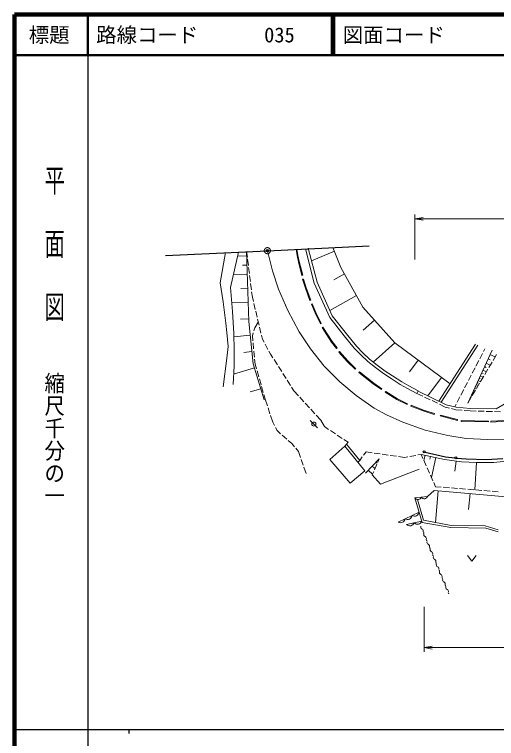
# Model space of a CAD drawing. Units: millimetres, scale not verified. Extents: x 40000 to 680000, y 20000 to 380000.
# Drawn here: x 40000 to 158038, y 202759 to 380000 of the extents above; entities that cross this region are included whole.
import ezdxf
from ezdxf.enums import TextEntityAlignment as Align

# ---------------------------------------------------------------- set-up
doc = ezdxf.new("R2010")
doc.units = ezdxf.units.MM
doc.header["$LTSCALE"] = 1000
doc.header["$PDMODE"] = 32
doc.header["$PDSIZE"] = 500
doc.linetypes.add('CHAIN', pattern=[18.5, 12, -1.5, 3.5, -1.5])
for name, color, linetype, lineweight in [('M-BMK', 2, 'CHAIN', 13), ('M-BMK-OTRS', 5, 'Continuous', 25), ('M-STR-HTXT', 7, 'Continuous', 13), ('M-STR-STRC', 7, 'Continuous', 25), ('M-TTL', 2, 'Continuous', 140), ('M-TTL-BAND', 7, 'Continuous', 25), ('M-TTL-LINE', 7, 'Continuous', 50), ('M-WORK', 1, 'Continuous', 13)]:
    doc.layers.add(name, color=color, linetype=linetype, lineweight=lineweight)
doc.layers.add('M-OTRS', color=6, linetype='Continuous')
doc.layers.add('M-TTL-TXT', color=7, linetype='Continuous')
doc.styles.add('@ＭＳ ゴシック', font='')
doc.styles.add('ＭＳ ゴシック', font='')
doc.styles.get('@ＭＳ ゴシック').set_extended_font_data('@MS Gothic')
doc.styles.get('ＭＳ ゴシック').set_extended_font_data('MS Gothic')

# ---------------------------------------------------------------- blocks, each defined once
blk = doc.blocks.new('open_arrow')
at = {"color": 0, "linetype": 'Continuous', "lineweight": -2}
blk.add_lwpolyline([(7.5, 1.25), (0, 0), (7.5, -1.25)], dxfattribs=at)

msp = doc.modelspace()

# ---------------------------------------------------------------- linework, layer by layer
at = {"layer": 'M-BMK'}
for p, q in [((103217, 317231), (101919, 322182)), ((104682, 312755), (103217, 317231)), ((106947, 307507), (104682, 312755)), ((109744, 302312), (106947, 307507)), ((112488, 298156), (109744, 302312)), ((115845, 293920), (112488, 298156)), ((119681, 290057), (115845, 293920)), ((123677, 286727), (119681, 290057)), ((128099, 283637), (123677, 286727)), ((131136, 282012), (128099, 283637)), ((135106, 280174), (131136, 282012)), ((140540, 278255), (135106, 280174)), ((146108, 276897), (140540, 278255)), ((150611, 276231), (146108, 276897)), ((155912, 275964), (150611, 276231)), ((160414, 276018), (155912, 275964))]:
    msp.add_line(p, q, dxfattribs=at)
msp.add_circle((101919, 322182), 750, dxfattribs=at)
at = {"layer": 'M-BMK-OTRS'}
for p, q in [((101919, 322182), (126891, 323370)), ((76948, 320994), (101919, 322182))]:
    msp.add_line(p, q, dxfattribs=at)
at = {"layer": 'M-OTRS'}
msp.add_point((101919, 322182), dxfattribs=at)
at = {"layer": 'M-STR-HTXT'}
for p, q in [((138075, 320000), (138075, 331000)), ((138075, 330000), (203863, 330000)), ((140310, 235000), (140310, 224000)), ((140310, 225000), (192479, 225000))]:
    msp.add_line(p, q, dxfattribs=at)
at = {"layer": 'M-STR-STRC'}
for p, q in [((140553, 272887), (145545, 271706)), ((145545, 271706), (147813, 271472)), ((148311, 271420), (150580, 271186)), ((150580, 271186), (155575, 271066)), ((155575, 271066), (159571, 271346))]:
    msp.add_line(p, q, dxfattribs=at)
for centre in [(140310, 272944), (148062, 271446)]:
    msp.add_circle(centre, 250, dxfattribs=at)
at = {"layer": 'M-TTL'}
for p, q in [((40000, 380000), (40000, 20000)), ((680000, 380000), (40000, 380000))]:
    msp.add_line(p, q, dxfattribs=at)
at = {"layer": 'M-TTL-BAND'}
for p, q in [((58000, 370000), (58000, 20000)), ((40000, 205000), (579000, 205000)), ((68000, 205000), (68000, 204000))]:
    msp.add_line(p, q, dxfattribs=at)
at = {"layer": 'M-TTL-LINE'}
for p, q in [((58000, 380000), (58000, 370000)), ((117750, 380000), (117750, 370000)), ((118250, 380000), (118250, 370000)), ((40000, 370000), (680000, 370000))]:
    msp.add_line(p, q, dxfattribs=at)
at = {"layer": 'M-WORK'}
for p, q in [((111239, 322625), (113416, 314207)), ((111916, 322801), (114079, 314442)), ((117943, 322944), (119944, 318085)), ((91690, 321695), (90357, 314276)), ((92895, 313187), (94831, 321845)), ((96883, 320941), (94613, 320872)), ((97375, 304806), (96852, 321941)), ((96852, 321941), (97023, 320573)), ((109218, 320978), (108946, 322516)), ((109415, 321015), (109143, 322551)), ((109520, 319451), (109218, 320978)), ((109715, 319496), (109415, 321015)), ((118324, 322020), (112716, 319710)), ((97085, 320076), (97271, 318588)), ((110390, 316130), (109520, 319451)), ((110584, 316180), (109715, 319496)), ((96952, 318672), (95817, 318637)), ((97333, 318092), (97519, 316603)), ((119944, 318085), (125339, 308374)), ((97021, 316402), (93590, 316298)), ((97581, 316107), (97767, 314619)), ((110390, 316130), (110584, 316180)), ((110584, 316180), (110390, 316130)), ((120823, 316503), (118172, 315030)), ((90357, 314276), (91103, 309667)), ((97829, 314123), (98015, 312634)), ((110559, 315179), (110749, 315242)), ((110559, 315179), (111270, 313030)), ((110749, 315242), (111459, 313095)), ((113416, 314207), (117230, 305842)), ((114079, 314442), (117833, 306208)), ((93374, 307326), (92895, 313187)), ((97126, 312972), (95411, 312919)), ((98077, 312138), (98248, 310770)), ((111270, 313030), (112353, 309976)), ((111459, 313095), (112541, 310042)), ((98248, 310770), (98489, 309764)), ((123768, 311201), (117216, 307561)), ((91103, 309667), (91743, 304432)), ((97231, 309541), (93203, 309418)), ((98606, 309278), (98957, 307819)), ((112353, 309976), (112541, 310042)), ((112708, 309105), (112892, 309184)), ((112708, 309105), (113632, 306956)), ((112892, 309184), (113814, 307039)), ((93694, 301918), (93374, 307326)), ((99074, 307333), (99425, 305875)), ((113632, 306956), (114928, 304275)), ((113814, 307039), (115108, 304362)), ((125339, 308374), (133171, 299583)), ((97353, 305514), (95340, 305452)), ((99541, 305389), (99892, 303930)), ((117230, 305842), (120729, 301366)), ((117833, 306208), (121277, 301802)), ((128173, 305192), (125375, 302699)), ((91743, 304432), (92022, 302114)), ((98481, 294456), (97375, 304806)), ((98627, 302546), (98858, 303280)), ((98858, 303280), (99703, 304716)), ((100009, 303444), (100360, 301986)), ((115108, 304362), (114928, 304275)), ((115372, 303369), (115541, 303476)), ((115372, 303369), (117628, 299817)), ((115541, 303476), (117792, 299931)), ((92022, 302114), (92289, 298731)), ((93756, 297864), (93694, 301918)), ((97728, 301504), (93707, 301074)), ((98246, 301335), (98477, 302069)), ((98366, 300104), (98246, 301335)), ((100477, 301499), (100718, 300493)), ((120729, 301366), (123207, 298303)), ((121277, 301802), (123730, 298769)), ((98561, 298114), (98415, 299606)), ((100718, 300493), (101116, 299771)), ((117628, 299817), (118835, 298236)), ((117792, 299931), (118994, 298357)), ((133160, 299596), (127871, 294884)), ((133171, 299583), (146659, 289609)), ((92289, 298731), (91996, 295907)), ((93765, 293992), (93756, 297864)), ((101356, 299332), (102079, 298018)), ((118994, 298357), (118835, 298236)), ((123207, 298303), (124805, 296678)), ((123730, 298769), (125294, 297179)), ((143908, 285331), (152908, 299330)), ((144453, 285068), (153452, 299067)), ((156955, 297863), (150987, 284863)), ((155207, 298186), (154847, 297493)), ((98157, 297483), (96147, 297268)), ((98756, 296123), (98610, 297616)), ((102319, 297580), (102717, 296857)), ((102717, 296857), (103294, 295948)), ((119439, 297348), (119589, 297481)), ((119439, 297348), (121500, 295039)), ((119589, 297481), (121644, 295177)), ((124805, 296678), (126510, 295079)), ((125294, 297179), (126970, 295608)), ((154616, 297049), (153924, 295718)), ((156435, 296732), (157692, 296155)), ((157191, 295311), (158034, 296731)), ((91996, 295907), (91117, 288874)), ((101118, 285638), (98481, 294456)), ((98925, 294395), (98805, 295626)), ((99265, 293219), (98925, 294395)), ((103562, 295526), (104367, 294260)), ((121500, 295039), (123453, 293139)), ((121644, 295177), (123593, 293282)), ((126510, 295079), (128402, 293561)), ((126970, 295608), (128823, 294120)), ((138852, 295382), (136747, 292535)), ((153694, 295275), (153002, 293944)), ((155484, 294658), (156520, 294182)), ((155959, 295695), (156478, 295457)), ((156170, 293591), (156935, 294881)), ((93525, 289436), (93765, 293992)), ((98767, 293498), (93659, 291970)), ((99821, 291298), (99404, 292739)), ((104635, 293838), (105440, 292572)), ((123593, 293282), (123453, 293139)), ((124359, 292393), (124484, 292549)), ((124484, 292549), (127959, 289765)), ((128402, 293561), (130400, 292149)), ((128823, 294120), (130798, 292724)), ((130798, 292724), (132599, 291506)), ((152771, 293500), (152080, 292169)), ((154698, 292947), (155554, 292554)), ((155091, 293803), (155519, 293606)), ((155148, 291872), (155914, 293162)), ((100377, 289376), (99960, 290817)), ((105708, 292150), (106512, 290884)), ((124359, 292393), (127840, 289604)), ((130400, 292149), (132211, 290923)), ((132211, 290923), (134449, 289458)), ((132599, 291506), (134812, 290057)), ((144547, 291171), (141228, 286682)), ((151849, 291725), (151157, 290394)), ((153782, 290952), (154073, 290818)), ((154050, 291534), (154756, 291210)), ((154127, 290152), (154893, 291442)), ((154374, 292241), (154727, 292079)), ((106781, 290462), (107585, 289196)), ((127840, 289604), (129865, 288219)), ((127959, 289765), (129978, 288384)), ((134449, 289458), (136261, 288446)), ((134812, 290057), (136594, 289061)), ((136594, 289061), (138876, 287867)), ((150927, 289951), (150235, 288620)), ((152864, 288952), (153057, 288864)), ((153073, 289407), (153554, 289186)), ((153106, 288432), (153872, 289722)), ((153294, 289888), (153534, 289777)), ((153515, 290369), (154097, 290101)), ((100295, 288390), (97741, 287626)), ((100932, 287455), (100516, 288896)), ((107853, 288774), (108431, 287866)), ((108431, 287866), (109521, 286674)), ((129865, 288219), (129978, 288384)), ((130788, 287544), (130895, 287713)), ((130788, 287544), (133665, 285733)), ((130895, 287713), (133762, 285908)), ((136261, 288446), (138552, 287247)), ((138876, 287867), (138552, 287247)), ((138552, 287247), (139991, 286553)), ((138813, 287787), (145690, 284472)), ((150004, 288176), (149313, 286845)), ((152030, 287135), (152126, 287091)), ((152085, 286713), (152851, 288002)), ((152239, 287589), (152527, 287457)), ((152447, 288044), (152591, 287977)), ((152656, 288498), (153041, 288321)), ((101412, 285799), (101071, 286975)), ((101946, 284169), (101412, 285799)), ((109858, 286305), (110871, 285198)), ((133665, 285733), (136187, 284543)), ((133762, 285908), (136273, 284723)), ((140441, 286336), (141792, 285685)), ((142243, 285468), (143594, 284816)), ((149082, 286401), (148390, 285070)), ((150987, 284863), (151830, 286283)), ((151404, 285771), (151500, 285727)), ((151613, 286226), (151661, 286204)), ((151821, 286680), (152014, 286592)), ((102569, 282269), (102101, 283694)), ((111208, 284829), (112221, 283722)), ((136273, 284723), (136187, 284543)), ((137076, 284152), (137150, 284337)), ((137076, 284152), (140077, 282944)), ((137150, 284337), (140144, 283133)), ((144044, 284599), (145483, 283905)), ((145483, 283905), (146546, 283634)), ((145690, 284472), (148194, 283833)), ((148160, 284627), (147800, 283934)), ((148194, 283833), (151613, 283546)), ((157986, 283457), (160481, 284911)), ((112558, 283353), (113570, 282247)), ((113908, 281878), (114998, 280686)), ((140077, 282944), (142759, 282109)), ((140144, 283133), (142818, 282300)), ((142759, 282109), (142818, 282300)), ((144269, 281736), (144320, 281930)), ((144320, 281930), (148493, 280829)), ((147031, 283511), (148094, 283239)), ((148094, 283239), (149590, 283114)), ((150088, 283072), (151584, 282946)), ((151584, 282946), (153037, 282911)), ((151613, 283546), (157986, 283457)), ((153537, 282899), (155037, 282864)), ((155537, 282852), (157036, 282816)), ((157536, 282804), (158990, 282769)), ((103259, 280164), (102724, 281794)), ((103683, 279364), (103259, 280164)), ((112400, 280632), (113304, 279735)), ((114998, 280686), (115904, 279114)), ((144269, 281736), (148442, 280635)), ((148442, 280635), (148493, 280829)), ((149384, 280387), (149388, 280587)), ((149384, 280387), (156055, 280247)), ((149388, 280587), (156059, 280447)), ((156055, 280247), (156059, 280447)), ((156627, 280426), (161837, 280710)), ((156638, 280226), (156627, 280426)), ((156638, 280226), (161848, 280510)), ((104342, 278122), (103917, 278922)), ((113304, 279735), (114212, 278838)), ((115904, 279114), (116930, 278436)), ((105178, 277374), (104342, 278122)), ((106668, 276041), (105550, 277041)), ((117347, 278161), (118599, 277334)), ((119016, 277058), (120268, 276232)), ((107876, 274960), (107041, 275708)), ((108530, 274200), (107876, 274960)), ((120685, 275956), (121711, 275278)), ((120884, 274302), (121711, 275278)), ((124557, 270853), (121299, 274791)), ((109510, 273060), (108856, 273821)), ((110042, 271524), (109510, 273060)), ((117213, 271034), (120884, 274302)), ((120884, 274302), (125810, 268296)), ((124557, 270853), (125178, 271686)), ((125477, 272087), (126098, 272919)), ((125982, 267682), (129312, 271199)), ((126098, 272919), (127571, 272706)), ((128066, 272634), (129550, 272419)), ((129312, 271199), (128961, 270399)), ((130045, 272347), (131529, 272132)), ((132024, 272060), (133509, 271845)), ((134004, 271774), (135476, 271560)), ((135476, 271560), (136303, 271713)), ((136795, 271804), (138270, 272076)), ((138762, 272167), (139589, 272320)), ((139589, 272320), (140024, 271337)), ((139589, 272320), (145322, 271036)), ((140564, 272101), (140269, 270783)), ((141883, 271806), (141735, 271147)), ((143201, 271511), (142108, 266631)), ((110697, 269634), (110206, 271051)), ((122213, 265232), (117213, 271034)), ((124085, 270399), (124557, 270853)), ((127619, 269411), (128120, 268936)), ((128760, 269941), (128158, 268567)), ((128569, 270414), (128851, 270147)), ((128913, 270777), (129054, 270644)), ((140227, 270879), (140834, 269508)), ((145322, 271036), (149425, 270530)), ((148128, 270690), (147822, 268208)), ((149425, 270530), (153181, 270290)), ((153111, 270294), (152687, 263644)), ((153181, 270290), (157390, 270343)), ((157390, 270343), (161973, 270849)), ((111393, 267625), (110861, 269162)), ((125810, 268296), (122213, 265232)), ((126669, 268408), (127672, 267458)), ((127957, 268109), (127607, 267309)), ((129605, 265018), (139116, 268668)), ((141037, 269051), (141644, 267679)), ((127607, 267309), (129605, 265018)), ((141847, 267222), (142454, 265851)), ((142656, 265394), (143092, 264411)), ((143092, 264411), (144496, 264298)), ((144995, 264259), (146490, 264139)), ((146989, 264099), (148484, 263980)), ((141162, 262041), (142774, 263510)), ((142774, 263510), (160410, 261949)), ((143770, 263421), (143081, 255637)), ((148982, 263940), (150477, 263821)), ((150976, 263781), (152471, 263662)), ((151555, 262733), (151210, 258840)), ((152970, 263622), (154465, 263502)), ((154963, 263463), (156458, 263343)), ((156957, 263303), (158452, 263184)), ((138072, 261668), (141162, 262041)), ((138072, 261668), (139829, 255643)), ((140140, 256202), (138728, 261237)), ((133949, 255743), (139099, 258146)), ((135992, 255157), (139735, 255937)), ((139829, 255643), (146827, 254417)), ((146933, 254897), (140140, 256202)), ((146827, 254417), (155405, 254231)), ((155245, 254817), (146933, 254897)), ((158442, 253858), (155245, 254817)), ((155405, 254231), (158442, 253378)), ((150928, 247547), (151978, 246147)), ((151978, 246147), (153028, 247547))]:
    msp.add_line(p, q, dxfattribs=at)
for centre, radius in [((113304, 279735), 500), ((140175, 253102), 50), ((140940, 251255), 50), ((141706, 249407), 50), ((142472, 247559), 50), ((143237, 245712), 50), ((144003, 243864), 50), ((144769, 242016), 50), ((145534, 240169), 50), ((146300, 238321), 50)]:
    msp.add_circle(centre, radius, dxfattribs=at)
for centre, radius, start, end in [((138802, 262114), 856, 211.43875, 342.3247), ((140347, 262301), 856, 211.43875, 342.3247), ((136251, 257531), 1147, 239.35849, 350.6753), ((137967, 258332), 1147, 239.35849, 350.6753), ((134534, 256730), 1147, 239.35849, 350.6753), ((136792, 256001), 1164, 226.55481, 337.00705), ((138663, 256392), 1164, 226.55481, 337.00705), ((140012, 254523), 544, 158.90502, 246.11066), ((139572, 253529), 544, 338.90502, 66.11066), ((140778, 252676), 544, 158.90502, 246.11066), ((140337, 251681), 544, 338.90502, 66.11066), ((141543, 250828), 544, 158.90502, 246.11066), ((141103, 249834), 544, 338.90502, 66.11066), ((142309, 248980), 544, 158.90502, 246.11066), ((141869, 247986), 544, 338.90502, 66.11066), ((143075, 247133), 544, 158.90502, 246.11066), ((142634, 246138), 544, 338.90502, 66.11066), ((143840, 245285), 544, 158.90502, 246.11066), ((143400, 244291), 544, 338.90502, 66.11066), ((144606, 243437), 544, 158.90502, 246.11066), ((144165, 242443), 544, 338.90502, 66.11066), ((145372, 241590), 544, 158.90502, 246.11066), ((144931, 240595), 544, 338.90502, 66.11066), ((146137, 239742), 544, 158.90502, 246.11066), ((145697, 238748), 544, 338.90502, 66.11066)]:
    msp.add_arc(centre, radius, start, end, dxfattribs=at)

# ---------------------------------------------------------------- block references
at = {"layer": 'M-STR-HTXT', "xscale": 267, "yscale": 267}
for p in [(138075, 330000), (140310, 225000)]:
    msp.add_blockref('open_arrow', p, dxfattribs=at)

# ---------------------------------------------------------------- texts
at = {"layer": 'M-TTL-BAND', "style": '@ＭＳ ゴシック'}
for s, width, p in [('平  面  図', 1.55, (49777, 323975)), ('縮尺千分の一', 1.1, (49777, 276030))]:
    msp.add_text(s, height=3666, rotation=270, dxfattribs=dict(at, width=width)).set_placement(p, align=Align.MIDDLE_CENTER)
at = {"layer": 'M-TTL-TXT', "style": 'ＭＳ ゴシック'}
msp.add_text('標題', height=3666, dxfattribs=at).set_placement((48500, 375000), align=Align.MIDDLE_CENTER)
for s, p in [('路線コード', (60000, 375000)), ('035', (101142, 375000)), ('図面コード', (120380, 375000))]:
    msp.add_text(s, height=3666, dxfattribs=at).set_placement(p, align=Align.MIDDLE_LEFT)

doc.saveas('drawing.dxf')
